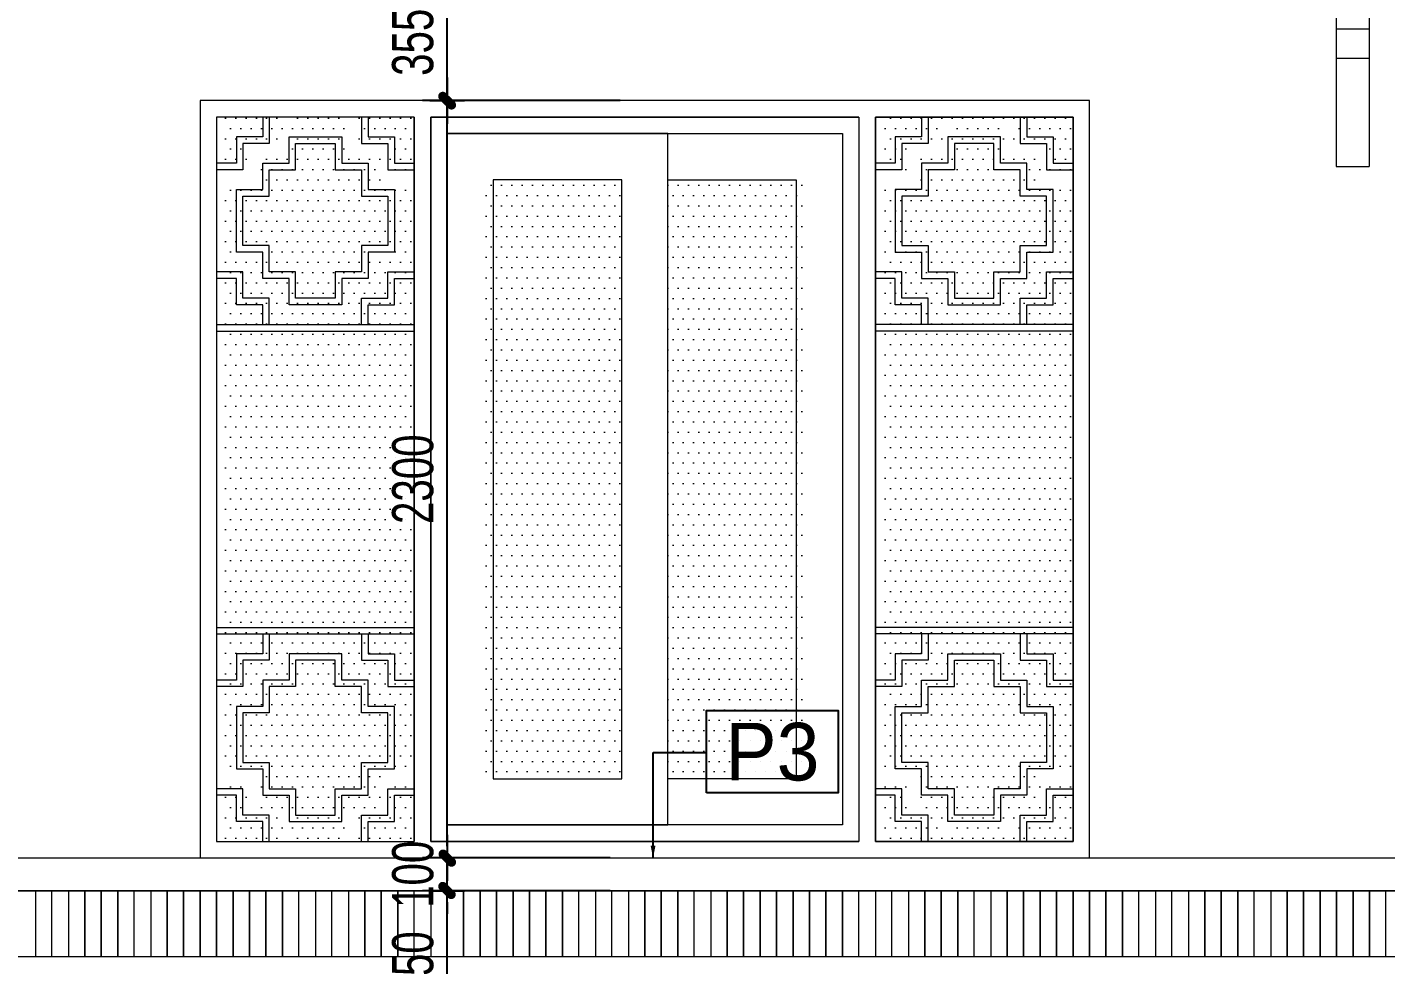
# Model space of a CAD drawing. Header units: inches. Extents: x 88947 to 296847, y 35049 to 161062.
# Drawn here: x 189379 to 193504, y 105603 to 108451 of the extents above; entities that cross this region are included whole.
import ezdxf
from ezdxf.enums import TextEntityAlignment as Align

# ---------------------------------------------------------------- set-up
doc = ezdxf.new("R2010")
doc.units = ezdxf.units.IN
doc.header["$MEASUREMENT"] = 0
doc.header["$PDMODE"] = 1
doc.linetypes.add('ACAD_ISO03W100', pattern=[30, 12, -18])
doc.linetypes.add('CENTER', pattern=[50.8, 31.75, -6.35, 6.35, -6.35])
for name, color, linetype, lineweight in [('A-Dims', 145, 'Continuous', 25), ('CUA', 42, 'Continuous', 20), ('DIM', 7, 'Continuous', 25), ('HACTH', 8, 'Continuous', 5), ('HATCH', 8, 'Continuous', 5), ('KHUNG 1', 6, 'Continuous', 70), ('KY HIEU', 4, 'Continuous', 25), ('NTHAY2', 51, 'Continuous', 25), ('THAY', 3, 'Continuous', 18), ('TRUC', 252, 'ACAD_ISO03W100', 13), ('vdung', 56, 'Continuous', 9)]:
    doc.layers.add(name, color=color, linetype=linetype, lineweight=lineweight)
doc.styles.add('FRANKO', font='VFRANKO.TTF')
doc.styles.add('VNI-HELVE-CONDENSE', font='VNARIAL.TTF', dxfattribs={"width": 0.7})
doc.dimstyles.new('TAS-100', dxfattribs={"dimscale": 50, "dimtxt": 2.5, "dimasz": 0.7, "dimexe": 1.5, "dimexo": 1.5, "dimgap": 0.8, "dimtad": 1, "dimdec": 0, "dimzin": 3, "dimdsep": 46, "dimtxsty": 'VNI-HELVE-CONDENSE', "dimblk": 'TICK', "dimcen": 2.5, "dimclrt": 71, "dimazin": 2, "dimtfac": 0.75, "dimtdec": 0, "dimtix": 1, "dimtmove": 2, "dimatfit": 2, "dimldrblk": 'TICK123', "dimfxl": 1.5, "dimtolj": 1, "dimtzin": 0, "dimarcsym": 0})
doc.dimstyles.new('TAS-50', dxfattribs={"dimscale": 25, "dimtxt": 2.5, "dimasz": 0.7, "dimexe": 1.5, "dimexo": 1.5, "dimgap": 0.8, "dimtad": 1, "dimdec": 0, "dimzin": 3, "dimdsep": 46, "dimtxsty": 'VNI-HELVE-CONDENSE', "dimblk": 'TICK', "dimcen": 2.5, "dimclrt": 71, "dimazin": 2, "dimtfac": 0.75, "dimtdec": 0, "dimtix": 1, "dimtmove": 2, "dimatfit": 2, "dimldrblk": 'TICK123', "dimfxl": 1.5, "dimtolj": 1, "dimtzin": 0, "dimarcsym": 0})
pattern_1 = [(180, (1285.023, 940), (-15.625, 31.25), [0, -31.25])]
pattern_2 = [(7e-15, (1414.978, 940), (15.625, 31.25), [0, -31.25])]

# ---------------------------------------------------------------- blocks, each defined once
blk = doc.blocks.new('syb-floor')
at = {"linetype": 'Continuous'}
blk.add_lwpolyline([(-4.786, -2.5), (-4.786, 2.5), (3.216, 2.5), (3.216, -2.5)], close=True, dxfattribs=at)
blk.add_attdef('SYB-FLOOR', text='', height=2.5, dxfattribs=at).set_placement((-0.785, 0), align=Align.MIDDLE_CENTER)
blk = doc.blocks.new('TICK')
at = {"layer": 'A-Dims', "color": 1}
for p, q in [((0, 1.5), (0, -1.5)), ((-2, 0), (2, 0))]:
    blk.add_line(p, q, dxfattribs=at)
at = {"layer": 'A-Dims', "color": 1, "const_width": 0.788}
blk.add_lwpolyline([(-0.33, -0.35), (0.38, 0.38)], dxfattribs=at)
at = {"layer": 'A-Dims', "color": 1, "const_width": 0.394}
for points in [[(0.24, 0.52, -0.414214), (0.52, 0.52, -1)], [(0.52, 0.52, -0.414214), (0.52, 0.24, -1)], [(-0.47, -0.21, 0.414214), (-0.47, -0.49, 1)], [(-0.47, -0.49, 0.414214), (-0.19, -0.49, 1)]]:
    blk.add_lwpolyline(points, format="xyb", dxfattribs=at)
blk = doc.blocks.new('TICK123')
at = {"layer": 'A-Dims', "color": 1}
blk.add_lwpolyline([(0.05, 0, 0, 0.84, 0), (-2.11, 0, 8.4, 8.4, 0)], format="xyseb", dxfattribs=at)
blk = doc.blocks.new('*D2827')
at = {"layer": 'Defpoints', "color": 0}
for p in [(190654.3, 105828.1), (191224.3, 105828.1), (191224.3, 105378.1)]:
    blk.add_point(p, dxfattribs=at)
at = {"layer": 'DIM', "color": 0, "lineweight": -2}
for p, q in [((191149.3, 105828.1), (190579.3, 105828.1)), ((190654.3, 105413.1), (190654.3, 105793.1)), ((191149.3, 105378.1), (190579.3, 105378.1))]:
    blk.add_line(p, q, dxfattribs=at)
at = {"layer": 'DIM', "color": 0, "lineweight": -2, "xscale": 35, "yscale": 35, "zscale": 35}
for p, rotation in [((190654.3, 105828.1), 90), ((190654.3, 105378.1), 270)]:
    blk.add_blockref('TICK', p, dxfattribs=dict(at, rotation=rotation))
at = {"layer": 'DIM', "color": 71, "insert": (190550.5, 105603.1), "char_height": 125, "attachment_point": 5, "rotation": 90, "style": 'VNI-HELVE-CONDENSE'}
blk.add_mtext('\\A1;450', dxfattribs=at)
blk = doc.blocks.new('*D2828')
at = {"layer": 'Defpoints', "color": 0}
for p in [(190654.3, 105928.1), (191224.3, 105928.1), (191224.3, 105828.1)]:
    blk.add_point(p, dxfattribs=at)
at = {"layer": 'DIM', "color": 0, "lineweight": -2}
for p, q in [((190654.3, 105963.1), (190654.3, 105998.1)), ((191149.3, 105928.1), (190579.3, 105928.1)), ((190654.3, 105828.1), (190654.3, 105928.1)), ((191149.3, 105828.1), (190579.3, 105828.1)), ((190654.3, 105793.1), (190654.3, 105758.1))]:
    blk.add_line(p, q, dxfattribs=at)
at = {"layer": 'DIM', "color": 0, "lineweight": -2, "xscale": 35, "yscale": 35, "zscale": 35}
for p, rotation in [((190654.3, 105928.1), 270), ((190654.3, 105828.1), 90)]:
    blk.add_blockref('TICK', p, dxfattribs=dict(at, rotation=rotation))
at = {"layer": 'DIM', "color": 71, "insert": (190550.5, 105878.1), "char_height": 125, "attachment_point": 5, "rotation": 90, "style": 'VNI-HELVE-CONDENSE'}
blk.add_mtext('\\A1;100', dxfattribs=at)
blk = doc.blocks.new('*D2931')
at = {"layer": 'Defpoints', "color": 0}
for p in [(190654.3, 108228.1), (191254.3, 108228.1), (191224.3, 105928.1)]:
    blk.add_point(p, dxfattribs=at)
at = {"layer": 'DIM', "color": 0, "lineweight": -2}
for p, q in [((191179.3, 108228.1), (190579.3, 108228.1)), ((190654.3, 105963.1), (190654.3, 108193.1)), ((191149.3, 105928.1), (190579.3, 105928.1))]:
    blk.add_line(p, q, dxfattribs=at)
at = {"layer": 'DIM', "color": 0, "lineweight": -2, "xscale": 35, "yscale": 35, "zscale": 35}
for p, rotation in [((190654.3, 108228.1), 90), ((190654.3, 105928.1), 270)]:
    blk.add_blockref('TICK', p, dxfattribs=dict(at, rotation=rotation))
at = {"layer": 'DIM', "color": 71, "insert": (190550.4, 107078.1), "char_height": 125, "attachment_point": 5, "rotation": 90, "style": 'VNI-HELVE-CONDENSE'}
blk.add_mtext('\\A1;2300', dxfattribs=at)
blk = doc.blocks.new('*D2932')
at = {"layer": 'Defpoints', "color": 0}
for p in [(190654.3, 108582.6), (191254.3, 108582.6), (191254.3, 108228.1)]:
    blk.add_point(p, dxfattribs=at)
at = {"layer": 'DIM', "color": 0, "lineweight": -2}
for p, q in [((191179.3, 108582.6), (190579.3, 108582.6)), ((190654.3, 108263.1), (190654.3, 108547.6)), ((191179.3, 108228.1), (190579.3, 108228.1))]:
    blk.add_line(p, q, dxfattribs=at)
at = {"layer": 'DIM', "color": 0, "lineweight": -2, "xscale": 35, "yscale": 35, "zscale": 35}
for p, rotation in [((190654.3, 108582.6), 90), ((190654.3, 108228.1), 270)]:
    blk.add_blockref('TICK', p, dxfattribs=dict(at, rotation=rotation))
at = {"layer": 'DIM', "color": 71, "insert": (190550.4, 108405.4), "char_height": 125, "attachment_point": 5, "rotation": 90, "style": 'VNI-HELVE-CONDENSE'}
blk.add_mtext('\\A1;355', dxfattribs=at)
blk = doc.blocks.new('A$C2C686C27')
blk.add_lwpolyline([(-75, 160, -0.533333), (75, 160, 1)], format="xyb")
for points in [[(-100, 160), (-75, 160)], [(-100, 160), (-100, 25)], [(75, 160), (100, 160)], [(100, 160), (100, 25)], [(-100, 25), (-75, 25), (-75, 0)], [(-75, 0), (75, 0)], [(100, 25), (75, 25), (75, 0)]]:
    blk.add_lwpolyline(points)
blk = doc.blocks.new('A$C6D152E5A')
at = {"layer": 'HACTH'}
for points in [[(-400.8, 6024.1), (-300.8, 6024.1)], [(-400.8, 6016.8), (-300.8, 6016.8)], [(-400.8, 6005.1), (-300.8, 6005.1)], [(-400.8, 5976), (-300.8, 5976)], [(-400.8, 5918.6), (-300.8, 5918.6)], [(-400.8, 2624.1), (-300.8, 2624.1)], [(-400.8, 2616.8), (-300.8, 2616.8)], [(-400.8, 2605.1), (-300.8, 2605.1)], [(-400.8, 2576), (-300.8, 2576)], [(-400.8, 2518.6), (-300.8, 2518.6)]]:
    blk.add_lwpolyline(points, dxfattribs=at)
at = {"layer": 'THAY'}
for points in [[(-250.8, 6910.1), (-450.8, 6910.1), (-450.8, 6096.7)], [(-425.8, 6189.5), (-425.8, 6910.1)], [(-402.4, 6910.1), (-300.8, 6910.1)], [(-400.8, 6910.1), (-300.8, 6910.1)], [(-275.8, 6189.5), (-275.8, 6910.1)], [(-250.8, 6189.5), (-250.8, 6910.1)], [(-275.8, 6054.5), (-425.8, 6054.5)], [(-400.8, 6029.5), (-400.8, 3510.1)], [(-300.8, 6029.5), (-300.8, 3510.1)], [(-400.8, 5829.5), (-300.8, 5829.5)], [(-250.8, 3510.1), (-450.8, 3510.1), (-450.8, 2696.7)], [(-425.8, 2789.5), (-425.8, 3510.1)], [(-402.4, 3510.1), (-300.8, 3510.1)], [(-400.8, 3510.1), (-300.8, 3510.1)], [(-275.8, 2789.5), (-275.8, 3510.1)], [(-250.8, 2789.5), (-250.8, 3510.1)], [(-275.8, 2654.5), (-425.8, 2654.5)], [(-400.8, 2629.5), (-400.8, 2100)], [(-300.8, 2629.5), (-300.8, 2100)], [(-400.8, 2429.5), (-300.8, 2429.5)], [(-400.8, 2100), (-300.8, 2100)]]:
    blk.add_lwpolyline(points, dxfattribs=at)
at = {"layer": 'THAY', "extrusion": (0, 0, -1), "zscale": -1}
for p in [(350.8, 6029.5), (350.8, 2629.5)]:
    blk.add_blockref('A$C2C686C27', p, dxfattribs=at)
blk = doc.blocks.new('A$C7AC3160D')
at = {"layer": 'CUA'}
for points in [[(160, 0), (160, -80), (80, -80), (80, -160), (0, -160)], [(140, 0), (140, -60), (60, -60), (60, -140), (0, -140)], [(440, 0), (440, -80), (520, -80), (520, -160), (600, -160)], [(460, 0), (460, -60), (540, -60), (540, -140), (600, -140)], [(520, -240), (440, -240), (440, -160), (360, -160), (360, -80), (240, -80), (240, -160), (160, -160), (160, -240), (80, -240), (80, -390), (160, -390), (160, -470), (240, -470), (240, -550), (360, -550), (360, -470), (440, -470), (440, -390), (520, -390), (520, -240)], [(160, -630), (160, -550), (80, -550), (80, -470), (0, -470)], [(140, -630), (140, -570), (60, -570), (60, -490), (0, -490)], [(440, -630), (440, -550), (520, -550), (520, -470), (600, -470)], [(460, -630), (460, -570), (540, -570), (540, -490), (600, -490)], [(600, -630), (0, -630)], [(600, -650), (0, -650)]]:
    blk.add_lwpolyline(points, dxfattribs=at)
blk.add_lwpolyline([(540, -220), (460, -220), (460, -140), (380, -140), (380, -60), (220, -60), (220, -140), (140, -140), (140, -220), (60, -220), (60, -410), (140, -410), (140, -490), (220, -490), (220, -570), (380, -570), (380, -490), (460, -490), (460, -410), (540, -410)], close=True, dxfattribs=at)
blk = doc.blocks.new('A$C7E0F6372')
at = {"layer": 'HACTH'}
h = blk.add_hatch(dxfattribs=at)
h.set_pattern_fill('DOTS', color=256, scale=500, style=0)
h.set_pattern_definition(pattern_1)
h.paths.add_polyline_path([(1280, 240), (1280, 2060), (865, 2060), (865, 240)])
h = blk.add_hatch(dxfattribs=at)
h.set_pattern_fill('DOTS', color=256, scale=500, style=0)
h.set_pattern_definition(pattern_1)
h.paths.add_polyline_path([(1280, 240), (1280, 2060), (865, 2060), (865, 240)])
h = blk.add_hatch(dxfattribs=at)
h.set_pattern_fill('DOTS', color=256, scale=500, style=0)
h.set_pattern_definition(pattern_2)
h.paths.add_polyline_path([(1420, 2060), (1835, 2060), (1835, 240), (1420, 240)])
h = blk.add_hatch(dxfattribs=at)
h.set_pattern_fill('DOTS', color=256, scale=500, style=0)
h.set_pattern_definition(pattern_2)
h.paths.add_polyline_path([(1420, 2060), (1810, 2060), (1810, 240), (1420, 240)])
at = {"layer": 'HATCH'}
h = blk.add_hatch(dxfattribs=at)
h.set_pattern_fill('DOTS', color=256, scale=500, style=0)
h.set_pattern_definition([(180, (625.022, 50.008), (-15.625, 31.25), [0, -31.25])])
h.paths.add_polyline_path([(50, 2050), (150, 2050), (150, 2150), (250, 2150), (250, 2250), (425, 2250), (425, 2150), (525, 2150), (525, 2050), (625, 2050), (625, 250), (525, 250), (525, 150), (425, 150), (425, 50), (250, 50), (250, 150), (150, 150), (150, 250), (50, 250)])
h.paths.add_polyline_path([(445, 2250), (625, 2250), (625, 2070), (545, 2070), (545, 2170), (445, 2170)], flags=17)
h.paths.add_polyline_path([(50, 2250), (230, 2250), (230, 2170), (130, 2170), (130, 2070), (50, 2070)], flags=17)
h.paths.add_polyline_path([(50, 230), (130, 230), (130, 130), (230, 130), (230, 50), (50, 50)], flags=17)
h.paths.add_polyline_path([(445, 130), (545, 130), (545, 230), (625, 230), (625, 50), (445, 50)])
h = blk.add_hatch(dxfattribs=at)
h.set_pattern_fill('DOTS', color=256, scale=500, style=0)
h.set_pattern_definition([(0, (2049.978, 50.008), (15.625, 31.25), [0, -31.25])])
h.paths.add_polyline_path([(2625, 2050), (2525, 2050), (2525, 2150), (2425, 2150), (2425, 2250), (2250, 2250), (2250, 2150), (2150, 2150), (2150, 2050), (2050, 2050), (2050, 250), (2150, 250), (2150, 150), (2250, 150), (2250, 50), (2425, 50), (2425, 150), (2525, 150), (2525, 250), (2625, 250)])
h.paths.add_polyline_path([(2230, 2250), (2050, 2250), (2050, 2070), (2130, 2070), (2130, 2170), (2230, 2170)], flags=17)
h.paths.add_polyline_path([(2625, 2250), (2445, 2250), (2445, 2170), (2545, 2170), (2545, 2070), (2625, 2070)], flags=17)
h.paths.add_polyline_path([(2625, 230), (2545, 230), (2545, 130), (2445, 130), (2445, 50), (2625, 50)], flags=17)
h.paths.add_polyline_path([(2230, 130), (2130, 130), (2130, 230), (2050, 230), (2050, 50), (2230, 50)])
at = {"layer": 'CUA'}
for points in [[(0, 0), (0, 2300), (2700, 2300), (2700, 0)], [(650, 2250), (50, 2250), (50, 50), (650, 50)], [(2000, 2250), (700, 2250), (700, 50), (2000, 50)], [(2050, 2250), (2650, 2250), (2650, 50), (2050, 50)], [(1280, 2200), (1950, 2200), (1950, 100), (1280, 100)], [(1420, 2060), (1810, 2060), (1810, 240), (1420, 240)]]:
    blk.add_lwpolyline(points, close=True, dxfattribs=at)
for points in [[(650, 50), (50, 50), (50, 2250), (650, 2250)], [(650, 2250), (650, 50)], [(700, 2250), (2000, 2250)], [(700, 2250), (700, 50)], [(2000, 2250), (2000, 50)], [(2050, 2250), (2650, 2250), (2650, 50), (2050, 50)], [(2050, 2250), (2050, 50)], [(750, 2200), (750, 100), (1950, 100), (1950, 2200), (750, 2200)], [(1490, 2200), (750, 2200), (750, 100), (1490, 100)], [(1280, 2060), (890, 2060), (890, 240), (1280, 240)], [(2000, 50), (700, 50)]]:
    blk.add_lwpolyline(points, dxfattribs=at)
at = {"layer": 'vdung', "xscale": -1}
blk.add_blockref('A$C7AC3160D', (650, 2250), dxfattribs=at)
at = {"layer": 'vdung'}
blk.add_blockref('A$C7AC3160D', (2050, 2250), dxfattribs=at)
at = {"layer": 'vdung', "rotation": 180}
blk.add_blockref('A$C7AC3160D', (650, 50), dxfattribs=at)
at = {"layer": 'vdung', "xscale": -1, "rotation": 180}
blk.add_blockref('A$C7AC3160D', (2050, 50), dxfattribs=at)

msp = doc.modelspace()

# ---------------------------------------------------------------- linework, layer by layer
at = {"layer": 'HACTH'}
for points in [[(189404.3, 105828.1), (189404.3, 105628.1), (189454.3, 105628.1), (189454.3, 105828.1)], [(189404.3, 105828.1), (189404.3, 105628.1), (189454.3, 105628.1), (189454.3, 105828.1)], [(189504.3, 105828.1), (189504.3, 105628.1), (189554.3, 105628.1), (189554.3, 105828.1)], [(189504.3, 105828.1), (189504.3, 105628.1), (189554.3, 105628.1), (189554.3, 105828.1)], [(189554.3, 105828.1), (189554.3, 105628.1), (189604.3, 105628.1), (189604.3, 105828.1)], [(189554.3, 105828.1), (189554.3, 105628.1), (189604.3, 105628.1), (189604.3, 105828.1)], [(189604.3, 105828.1), (189604.3, 105628.1), (189654.3, 105628.1), (189654.3, 105828.1)], [(189604.3, 105828.1), (189604.3, 105628.1), (189654.3, 105628.1), (189654.3, 105828.1)], [(189654.3, 105828.1), (189654.3, 105628.1), (189704.3, 105628.1), (189704.3, 105828.1)], [(189654.3, 105828.1), (189654.3, 105628.1), (189704.3, 105628.1), (189704.3, 105828.1)], [(189754.3, 105828.1), (189754.3, 105628.1), (189804.3, 105628.1), (189804.3, 105828.1)], [(189754.3, 105828.1), (189754.3, 105628.1), (189804.3, 105628.1), (189804.3, 105828.1)], [(189804.3, 105828.1), (189804.3, 105628.1), (189854.3, 105628.1), (189854.3, 105828.1)], [(189804.3, 105828.1), (189804.3, 105628.1), (189854.3, 105628.1), (189854.3, 105828.1)], [(189854.3, 105828.1), (189854.3, 105628.1), (189904.3, 105628.1), (189904.3, 105828.1)], [(189854.3, 105828.1), (189854.3, 105628.1), (189904.3, 105628.1), (189904.3, 105828.1)], [(189904.3, 105828.1), (189904.3, 105628.1), (189954.3, 105628.1), (189954.3, 105828.1)], [(189904.3, 105828.1), (189904.3, 105628.1), (189954.3, 105628.1), (189954.3, 105828.1)], [(189954.3, 105828.1), (189954.3, 105628.1), (190004.3, 105628.1), (190004.3, 105828.1)], [(189954.3, 105828.1), (189954.3, 105628.1), (190004.3, 105628.1), (190004.3, 105828.1)], [(190004.3, 105828.1), (190004.3, 105628.1), (190054.3, 105628.1), (190054.3, 105828.1)], [(190004.3, 105828.1), (190004.3, 105628.1), (190054.3, 105628.1), (190054.3, 105828.1)], [(190054.3, 105828.1), (190054.3, 105628.1), (190104.3, 105628.1), (190104.3, 105828.1)], [(190054.3, 105828.1), (190054.3, 105628.1), (190104.3, 105628.1), (190104.3, 105828.1)], [(190104.3, 105828.1), (190104.3, 105628.1), (190154.3, 105628.1), (190154.3, 105828.1)], [(190104.3, 105828.1), (190104.3, 105628.1), (190154.3, 105628.1), (190154.3, 105828.1)], [(190154.3, 105828.1), (190154.3, 105628.1), (190204.3, 105628.1), (190204.3, 105828.1)], [(190154.3, 105828.1), (190154.3, 105628.1), (190204.3, 105628.1), (190204.3, 105828.1)], [(190254.3, 105828.1), (190254.3, 105628.1), (190304.3, 105628.1), (190304.3, 105828.1)], [(190254.3, 105828.1), (190254.3, 105628.1), (190304.3, 105628.1), (190304.3, 105828.1)], [(190354.3, 105828.1), (190354.3, 105628.1), (190404.3, 105628.1), (190404.3, 105828.1)], [(190354.3, 105828.1), (190354.3, 105628.1), (190404.3, 105628.1), (190404.3, 105828.1)], [(190404.3, 105828.1), (190404.3, 105628.1), (190454.3, 105628.1), (190454.3, 105828.1)], [(190404.3, 105828.1), (190404.3, 105628.1), (190454.3, 105628.1), (190454.3, 105828.1)], [(190454.3, 105828.1), (190454.3, 105628.1), (190504.3, 105628.1), (190504.3, 105828.1)], [(190454.3, 105828.1), (190454.3, 105628.1), (190504.3, 105628.1), (190504.3, 105828.1)], [(190504.3, 105828.1), (190504.3, 105628.1), (190554.3, 105628.1), (190554.3, 105828.1)], [(190504.3, 105828.1), (190504.3, 105628.1), (190554.3, 105628.1), (190554.3, 105828.1)], [(190604.3, 105828.1), (190604.3, 105628.1), (190654.3, 105628.1), (190654.3, 105828.1)], [(190604.3, 105828.1), (190604.3, 105628.1), (190654.3, 105628.1), (190654.3, 105828.1)], [(190654.3, 105828.1), (190654.3, 105628.1), (190704.3, 105628.1), (190704.3, 105828.1)], [(190654.3, 105828.1), (190654.3, 105628.1), (190704.3, 105628.1), (190704.3, 105828.1)], [(190704.3, 105828.1), (190704.3, 105628.1), (190754.3, 105628.1), (190754.3, 105828.1)], [(190704.3, 105828.1), (190704.3, 105628.1), (190754.3, 105628.1), (190754.3, 105828.1)], [(190754.3, 105828.1), (190754.3, 105628.1), (190804.3, 105628.1), (190804.3, 105828.1)], [(190754.3, 105828.1), (190754.3, 105628.1), (190804.3, 105628.1), (190804.3, 105828.1)], [(190804.3, 105828.1), (190804.3, 105628.1), (190854.3, 105628.1), (190854.3, 105828.1)], [(190804.3, 105828.1), (190804.3, 105628.1), (190854.3, 105628.1), (190854.3, 105828.1)], [(190854.3, 105828.1), (190854.3, 105628.1), (190904.3, 105628.1), (190904.3, 105828.1)], [(190854.3, 105828.1), (190854.3, 105628.1), (190904.3, 105628.1), (190904.3, 105828.1)], [(190904.3, 105828.1), (190904.3, 105628.1), (190954.3, 105628.1), (190954.3, 105828.1)], [(190904.3, 105828.1), (190904.3, 105628.1), (190954.3, 105628.1), (190954.3, 105828.1)], [(190954.3, 105828.1), (190954.3, 105628.1), (191004.3, 105628.1), (191004.3, 105828.1)], [(190954.3, 105828.1), (190954.3, 105628.1), (191004.3, 105628.1), (191004.3, 105828.1)], [(191004.3, 105828.1), (191004.3, 105628.1), (191054.3, 105628.1), (191054.3, 105828.1)], [(191004.3, 105828.1), (191004.3, 105628.1), (191054.3, 105628.1), (191054.3, 105828.1)], [(191104.4, 105828.1), (191104.4, 105628.1), (191154.4, 105628.1), (191154.4, 105828.1)], [(191104.4, 105828.1), (191104.4, 105628.1), (191154.4, 105628.1), (191154.4, 105828.1)], [(191204.4, 105828.1), (191204.4, 105628.1), (191254.4, 105628.1), (191254.4, 105828.1)], [(191204.4, 105828.1), (191204.4, 105628.1), (191254.4, 105628.1), (191254.4, 105828.1)], [(191254.4, 105828.1), (191254.4, 105628.1), (191304.4, 105628.1), (191304.4, 105828.1)], [(191254.4, 105828.1), (191254.4, 105628.1), (191304.4, 105628.1), (191304.4, 105828.1)], [(191304.4, 105828.1), (191304.4, 105628.1), (191354.4, 105628.1), (191354.4, 105828.1)], [(191304.4, 105828.1), (191304.4, 105628.1), (191354.4, 105628.1), (191354.4, 105828.1)], [(191354.4, 105828.1), (191354.4, 105628.1), (191404.4, 105628.1), (191404.4, 105828.1)], [(191354.4, 105828.1), (191354.4, 105628.1), (191404.4, 105628.1), (191404.4, 105828.1)], [(191454.4, 105828.1), (191454.4, 105628.1), (191504.4, 105628.1), (191504.4, 105828.1)], [(191454.4, 105828.1), (191454.4, 105628.1), (191504.4, 105628.1), (191504.4, 105828.1)], [(191504.4, 105828.1), (191504.4, 105628.1), (191554.4, 105628.1), (191554.4, 105828.1)], [(191504.4, 105828.1), (191504.4, 105628.1), (191554.4, 105628.1), (191554.4, 105828.1)], [(191554.4, 105828.1), (191554.4, 105628.1), (191604.4, 105628.1), (191604.4, 105828.1)], [(191554.4, 105828.1), (191554.4, 105628.1), (191604.4, 105628.1), (191604.4, 105828.1)], [(191604.4, 105828.1), (191604.4, 105628.1), (191654.4, 105628.1), (191654.4, 105828.1)], [(191604.4, 105828.1), (191604.4, 105628.1), (191654.4, 105628.1), (191654.4, 105828.1)], [(191654.4, 105828.1), (191654.4, 105628.1), (191704.4, 105628.1), (191704.4, 105828.1)], [(191654.4, 105828.1), (191654.4, 105628.1), (191704.4, 105628.1), (191704.4, 105828.1)], [(191704.4, 105828.1), (191704.4, 105628.1), (191754.4, 105628.1), (191754.4, 105828.1)], [(191704.4, 105828.1), (191704.4, 105628.1), (191754.4, 105628.1), (191754.4, 105828.1)], [(191754.4, 105828.1), (191754.4, 105628.1), (191804.4, 105628.1), (191804.4, 105828.1)], [(191754.4, 105828.1), (191754.4, 105628.1), (191804.4, 105628.1), (191804.4, 105828.1)], [(191804.4, 105828.1), (191804.4, 105628.1), (191854.4, 105628.1), (191854.4, 105828.1)], [(191804.4, 105828.1), (191804.4, 105628.1), (191854.4, 105628.1), (191854.4, 105828.1)], [(191854.4, 105828.1), (191854.4, 105628.1), (191904.4, 105628.1), (191904.4, 105828.1)], [(191854.4, 105828.1), (191854.4, 105628.1), (191904.4, 105628.1), (191904.4, 105828.1)], [(191954.4, 105828.1), (191954.4, 105628.1), (192004.4, 105628.1), (192004.4, 105828.1)], [(191954.4, 105828.1), (191954.4, 105628.1), (192004.4, 105628.1), (192004.4, 105828.1)], [(192054.4, 105828.1), (192054.4, 105628.1), (192104.4, 105628.1), (192104.4, 105828.1)], [(192054.4, 105828.1), (192054.4, 105628.1), (192104.4, 105628.1), (192104.4, 105828.1)], [(192104.4, 105828.1), (192104.4, 105628.1), (192154.4, 105628.1), (192154.4, 105828.1)], [(192104.4, 105828.1), (192104.4, 105628.1), (192154.4, 105628.1), (192154.4, 105828.1)], [(192154.4, 105828.1), (192154.4, 105628.1), (192204.4, 105628.1), (192204.4, 105828.1)], [(192154.4, 105828.1), (192154.4, 105628.1), (192204.4, 105628.1), (192204.4, 105828.1)], [(192204.4, 105828.1), (192204.4, 105628.1), (192254.4, 105628.1), (192254.4, 105828.1)], [(192204.4, 105828.1), (192204.4, 105628.1), (192254.4, 105628.1), (192254.4, 105828.1)], [(192304.4, 105828.1), (192304.4, 105628.1), (192354.4, 105628.1), (192354.4, 105828.1)], [(192304.4, 105828.1), (192304.4, 105628.1), (192354.4, 105628.1), (192354.4, 105828.1)], [(192354.4, 105828.1), (192354.4, 105628.1), (192404.4, 105628.1), (192404.4, 105828.1)], [(192354.4, 105828.1), (192354.4, 105628.1), (192404.4, 105628.1), (192404.4, 105828.1)], [(192404.4, 105828.1), (192404.4, 105628.1), (192454.4, 105628.1), (192454.4, 105828.1)], [(192404.4, 105828.1), (192404.4, 105628.1), (192454.4, 105628.1), (192454.4, 105828.1)], [(192454.4, 105828.1), (192454.4, 105628.1), (192504.4, 105628.1), (192504.4, 105828.1)], [(192454.4, 105828.1), (192454.4, 105628.1), (192504.4, 105628.1), (192504.4, 105828.1)], [(192504.4, 105828.1), (192504.4, 105628.1), (192554.4, 105628.1), (192554.4, 105828.1)], [(192504.4, 105828.1), (192504.4, 105628.1), (192554.4, 105628.1), (192554.4, 105828.1)], [(192554.4, 105828.1), (192554.4, 105628.1), (192604.4, 105628.1), (192604.4, 105828.1)], [(192554.4, 105828.1), (192554.4, 105628.1), (192604.4, 105628.1), (192604.4, 105828.1)], [(192604.4, 105828.1), (192604.4, 105628.1), (192654.4, 105628.1), (192654.4, 105828.1)], [(192604.4, 105828.1), (192604.4, 105628.1), (192654.4, 105628.1), (192654.4, 105828.1)], [(192654.4, 105828.1), (192654.4, 105628.1), (192704.4, 105628.1), (192704.4, 105828.1)], [(192654.4, 105828.1), (192654.4, 105628.1), (192704.4, 105628.1), (192704.4, 105828.1)], [(192704.4, 105828.1), (192704.4, 105628.1), (192754.4, 105628.1), (192754.4, 105828.1)], [(192704.4, 105828.1), (192704.4, 105628.1), (192754.4, 105628.1), (192754.4, 105828.1)], [(192804.4, 105828.1), (192804.4, 105628.1), (192854.4, 105628.1), (192854.4, 105828.1)], [(192804.4, 105828.1), (192804.4, 105628.1), (192854.4, 105628.1), (192854.4, 105828.1)], [(192904.4, 105828.1), (192904.4, 105628.1), (192954.4, 105628.1), (192954.4, 105828.1)], [(192904.4, 105828.1), (192904.4, 105628.1), (192954.4, 105628.1), (192954.4, 105828.1)], [(192954.4, 105828.1), (192954.4, 105628.1), (193004.4, 105628.1), (193004.4, 105828.1)], [(192954.4, 105828.1), (192954.4, 105628.1), (193004.4, 105628.1), (193004.4, 105828.1)], [(193004.4, 105828.1), (193004.4, 105628.1), (193054.4, 105628.1), (193054.4, 105828.1)], [(193004.4, 105828.1), (193004.4, 105628.1), (193054.4, 105628.1), (193054.4, 105828.1)], [(193054.4, 105828.1), (193054.4, 105628.1), (193104.4, 105628.1), (193104.4, 105828.1)], [(193054.4, 105828.1), (193054.4, 105628.1), (193104.4, 105628.1), (193104.4, 105828.1)], [(193154.4, 105828.1), (193154.4, 105628.1), (193204.4, 105628.1), (193204.4, 105828.1)], [(193154.4, 105828.1), (193154.4, 105628.1), (193204.4, 105628.1), (193204.4, 105828.1)], [(193204.4, 105828.1), (193204.4, 105628.1), (193254.4, 105628.1), (193254.4, 105828.1)], [(193204.4, 105828.1), (193204.4, 105628.1), (193254.4, 105628.1), (193254.4, 105828.1)], [(193254.4, 105828.1), (193254.4, 105628.1), (193304.4, 105628.1), (193304.4, 105828.1)], [(193254.4, 105828.1), (193254.4, 105628.1), (193304.4, 105628.1), (193304.4, 105828.1)], [(193304.4, 105828.1), (193304.4, 105628.1), (193354.4, 105628.1), (193354.4, 105828.1)], [(193304.4, 105828.1), (193304.4, 105628.1), (193354.4, 105628.1), (193354.4, 105828.1)], [(193354.4, 105828.1), (193354.4, 105628.1), (193404.4, 105628.1), (193404.4, 105828.1)], [(193354.4, 105828.1), (193354.4, 105628.1), (193404.4, 105628.1), (193404.4, 105828.1)], [(193404.4, 105828.1), (193404.4, 105628.1), (193454.4, 105628.1), (193454.4, 105828.1)], [(193404.4, 105828.1), (193404.4, 105628.1), (193454.4, 105628.1), (193454.4, 105828.1)], [(193454.4, 105828.1), (193454.4, 105628.1), (193504.4, 105628.1), (193504.4, 105828.1)], [(193454.4, 105828.1), (193454.4, 105628.1), (193504.4, 105628.1), (193504.4, 105828.1)]]:
    msp.add_lwpolyline(points, close=True, dxfattribs=at)
msp.add_lwpolyline([(188504.3, 105628.1), (193954.3, 105628.1)], dxfattribs=at)
msp.add_lwpolyline([(188504.3, 105628.1), (193954.3, 105628.1)], dxfattribs=at)
at = {"layer": 'HATCH'}
msp.add_lwpolyline([(184252.1, 105828.1), (195254.3, 105828.1)], dxfattribs=at)
at = {"layer": 'THAY'}
for points in [[(188504.3, 105828.1), (188454.3, 105828.1), (188454.3, 105928.1), (193954.3, 105928.1), (194004.3, 105928.1), (194004.4, 105828.1), (193954.3, 105828.1)], [(193954.3, 105828.1), (188504.3, 105828.1)]]:
    msp.add_lwpolyline(points, dxfattribs=at)
at = {"layer": 'TRUC', "linetype": 'CENTER', "ltscale": 20}
msp.add_lwpolyline([(185729.1, 105828.1), (199740.7, 105828.1)], dxfattribs=at)

# ---------------------------------------------------------------- block references
at = {"layer": 'KHUNG 1'}
msp.add_blockref('A$C6D152E5A', (193754.3, 105928.1), dxfattribs=at)
at = {"layer": 'KY HIEU'}
ref = msp.add_blockref('syb-floor', (191680.7, 106250.7), dxfattribs=dict(at, xscale=50, yscale=50, zscale=50))
ref.add_attrib('SYB-FLOOR', 'P3', dxfattribs={"layer": '0', "linetype": 'Continuous', "height": 175, "style": 'FRANKO'}).set_placement((191641.5, 106250.7), align=Align.MIDDLE_CENTER)
at = {"layer": 'vdung', "xscale": -1}
msp.add_blockref('A$C7E0F6372', (192604.3, 105928.1), dxfattribs=at)

# ---------------------------------------------------------------- dimensions: what is measured, and where the dimension line sits
at = {"layer": 'DIM'}
for base, p1, p2, picture, middle in [((190654.2639, 108582.6448), (191254.2639, 108228.11), (191254.2639, 108582.6448), '*D2932', (190550.3996, 108405.3774)), ((190654.3, 108228.1), (191224.3, 105928.1), (191254.3, 108228.1), '*D2931', (190550.4, 107078.1)), ((190654.3, 105928.1), (191224.3, 105828.1), (191224.3, 105928.1), '*D2828', (190550.5, 105878.1)), ((190654.3, 105828.1), (191224.3, 105378.1), (191224.3, 105828.1), '*D2827', (190550.5, 105603.1))]:
    dim = msp.add_linear_dim(base=base, p1=p1, p2=p2, angle=90, dimstyle='TAS-100', dxfattribs=at)
    dim.commit()
    dim.dimension.update_dxf_attribs({"geometry": picture, "text_midpoint": middle})

# ---------------------------------------------------------------- leaders
at = {"layer": 'NTHAY2'}
msp.add_leader([(191279.4, 105928.1), (191279.4, 106247.9), (191441.4, 106247.9)], dimstyle='TAS-50', override={"dimgap": 0.8, "dimtad": 0}, dxfattribs=at)

doc.saveas('drawing.dxf')
